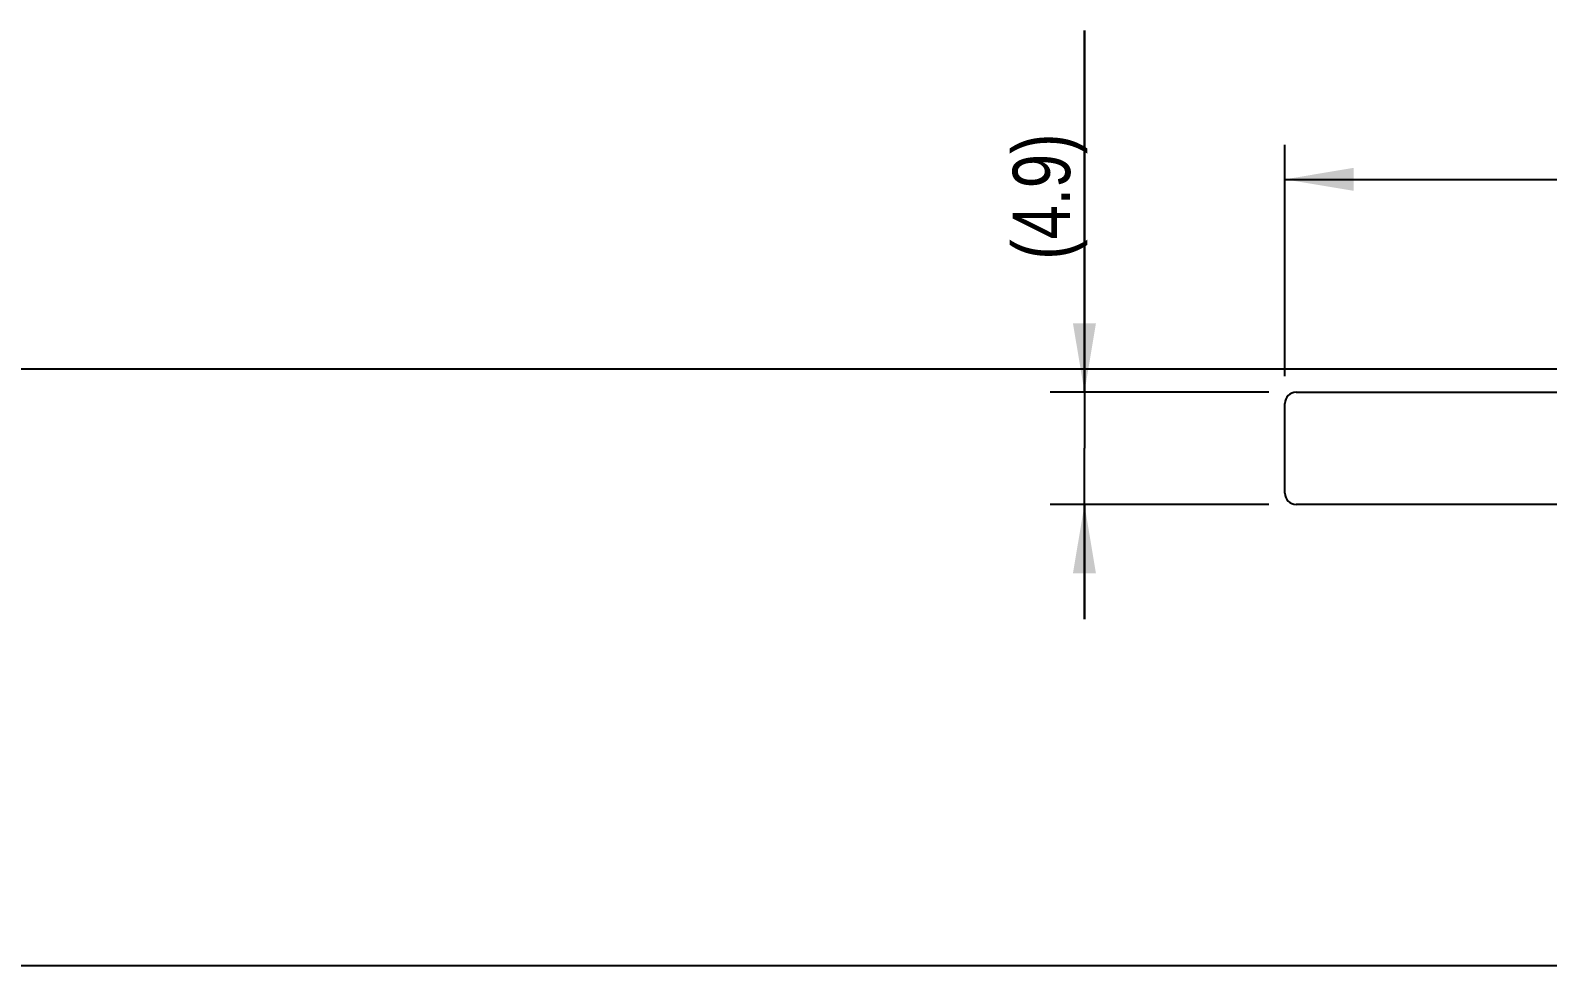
# Model space of a CAD drawing. Header units: millimetres. Extents: x 0 to 841, y 0 to 594.
# Drawn here: x 632.2 to 698.4, y 279.5 to 320.3 of the extents above; entities that cross this region are included whole.
import ezdxf

# ---------------------------------------------------------------- set-up
doc = ezdxf.new("R2010")
doc.units = ezdxf.units.MM
doc.header["$LTSCALE"] = 46.255
doc.layers.get('0').update_dxf_attribs({"linetype": 'CONTINUOUS'})
doc.styles.get("Standard").update_dxf_attribs({"font": 'txt', "width": 0.8})
doc.dimstyles.new('DIMSTYLE_1', dxfattribs={"dimtxt": 2.5, "dimasz": 3, "dimexe": 1.5, "dimexo": 1.2, "dimtad": 1, "dimdsep": 46, "dimtxsty": 'STANDARD', "dimblk": '_FILLED', "dimblk1": '_FILLED', "dimblk2": '_FILLED', "dimcen": 0.09, "dimazin": 2, "dimtp": 0.01, "dimtm": 0.01, "dimtfac": 1, "dimtofl": 0, "dimtmove": 0, "dimatfit": 3, "dimldrblk": '_FILLED', "dimfxl": 1, "dimtolj": 1, "dimarcsym": 0})

# ---------------------------------------------------------------- blocks, each defined once
blk = doc.blocks.new('_FILLED')
at = {"color": 0, "linetype": 'BYBLOCK'}
blk.add_solid([(0, 0), (-1, 0.167), (-1, -0.167)], dxfattribs=at)
blk = doc.blocks.new('*D27')
at = {"color": 7, "linetype": 'CONTINUOUS'}
for p, q in [((686.908, 305.178), (686.908, 315.255)), ((750.908, 305.178), (750.908, 315.255)), ((686.908, 313.755), (718.908, 313.755)), ((750.908, 313.755), (718.908, 313.755))]:
    blk.add_line(p, q, dxfattribs=at)
at = {"color": 7, "linetype": 'CONTINUOUS', "xscale": 3, "yscale": 3, "zscale": 3, "rotation": 180}
blk.add_blockref('_FILLED', (686.908, 313.755), dxfattribs=at)
at = {"color": 7, "linetype": 'CONTINUOUS', "xscale": 3, "yscale": 3, "zscale": 3}
blk.add_blockref('_FILLED', (750.908, 313.755), dxfattribs=at)
at = {"color": 7, "linetype": 'CONTINUOUS', "insert": (719.739, 316.88), "char_height": 2.5, "width": 8, "attachment_point": 2, "line_spacing_factor": 0.9}
blk.add_mtext('(64)', dxfattribs=at)
blk = doc.blocks.new('*D28')
at = {"color": 7, "linetype": 'CONTINUOUS'}
for p, q in [((678.174, 304.478), (678.174, 320.251)), ((678.174, 320.251), (678.174, 302.028)), ((686.208, 304.478), (676.674, 304.478)), ((678.174, 294.578), (678.174, 302.028)), ((686.208, 299.578), (676.674, 299.578)), ((678.174, 299.578), (678.174, 294.578))]:
    blk.add_line(p, q, dxfattribs=at)
at = {"color": 7, "linetype": 'CONTINUOUS', "xscale": 3, "yscale": 3, "zscale": 3}
for p, rotation in [((678.174, 304.478), 270), ((678.174, 299.578), 90)]:
    blk.add_blockref('_FILLED', p, dxfattribs=dict(at, rotation=rotation))
at = {"color": 7, "linetype": 'CONTINUOUS', "insert": (675.049, 310.251), "char_height": 2.5, "width": 10, "attachment_point": 1, "rotation": 90, "line_spacing_factor": 0.9}
blk.add_mtext('(4.9)', dxfattribs=at)

msp = doc.modelspace()

# ---------------------------------------------------------------- linework, layer by layer
at = {"color": 7, "linetype": 'CONTINUOUS'}
for p, q in [((767.875, 305.478), (507.945, 305.478)), ((687.408, 304.478), (750.408, 304.478)), ((686.908, 300.078), (686.908, 303.978)), ((750.408, 299.578), (687.408, 299.578)), ((522.928, 279.473), (752.878, 279.473))]:
    msp.add_line(p, q, dxfattribs=at)
for centre, start, end in [((687.408, 303.978), 90, 180), ((687.408, 300.078), 180, 270)]:
    msp.add_arc(centre, 0.5, start, end, dxfattribs=at)

# ---------------------------------------------------------------- dimensions: what is measured, and where the dimension line sits
dim = msp.add_linear_dim(base=(678.174, 299.578), p1=(687.408, 304.478), p2=(687.408, 299.578), angle=270, text='(<>)', dimstyle='DIMSTYLE_1', dxfattribs=at)
dim.commit()
dim.dimension.update_dxf_attribs({"geometry": '*D28', "text_midpoint": (678.174, 315.251), "dimtype": 160})
dim = msp.add_linear_dim(base=(750.908, 313.755), p1=(686.908, 303.978), p2=(750.908, 303.978), text='(<>)', dimstyle='DIMSTYLE_1', dxfattribs=at)
dim.commit()
dim.dimension.update_dxf_attribs({"geometry": '*D27', "text_midpoint": (719.739, 313.755), "dimtype": 160})

doc.saveas('drawing.dxf')
